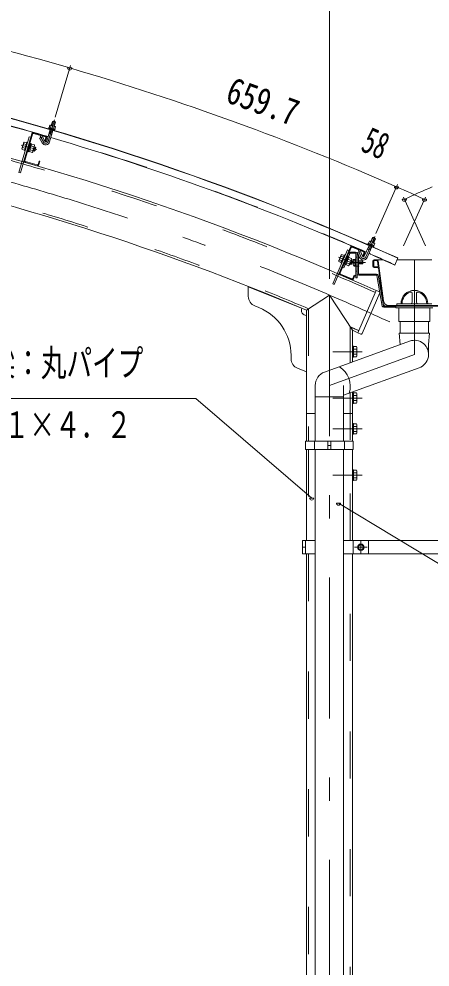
# Model space of a CAD drawing. Units: millimetres, scale not verified. Extents: x -31992 to 32005, y -14700 to 14700.
# Drawn here: x 19143 to 21937, y 4979 to 11425 of the extents above; entities that cross this region are included whole.
import ezdxf
from ezdxf.enums import TextEntityAlignment as Align

# ---------------------------------------------------------------- set-up
doc = ezdxf.new("R2010")
doc.units = ezdxf.units.MM
doc.header["$LTSCALE"] = 80
doc.linetypes.add('USER2', pattern=[10, 4, -6])
doc.linetypes.add('USER3', pattern=[24, 12, -5, 2, -5])
for name, color, linetype, lineweight in [('0-6_2-02BOLD', 7, 'Continuous', 18), ('0-7_2-12HIDDEN', 3, 'USER2', 18), ('0-8_2-22CENTER', 3, 'USER3', 18), ('0-9_2-42THIN', 4, 'Continuous', 18), ('0-A_2-52DIM', 3, 'Continuous', 18)]:
    doc.layers.add(name, color=color, linetype=linetype, lineweight=lineweight)
doc.styles.add('ＭＳ ゴシック', font='')
doc.styles.get('ＭＳ ゴシック').set_extended_font_data('MS Gothic')

msp = doc.modelspace()

# ---------------------------------------------------------------- linework, layer by layer
at = {"layer": '0-6_2-02BOLD'}
for p, q in [((19356.08, 10703.44), (19389, 10693.81)), ((19362.46, 10701.57), (19370.47, 10728.94)), ((19374.81, 10731.33), (19370.47, 10728.94)), ((19390.63, 10723.05), (19370.47, 10728.94)), ((19388.25, 10727.39), (19374.81, 10731.33)), ((19382.62, 10695.67), (19390.63, 10723.05)), ((19390.63, 10723.05), (19388.25, 10727.39)), ((19229.43, 10644.14), (19153.82, 10378.9)), ((19234.81, 10642.6), (19183.38, 10462.19)), ((19241.73, 10646.45), (19321.17, 10623.81)), ((19243.27, 10651.84), (19322.7, 10629.19)), ((19331.4, 10595.34), (19354.01, 10672.68)), ((19346.63, 10687.97), (19345.16, 10682.92)), ((19345.16, 10682.92), (19387.15, 10670.65)), ((19346.76, 10682.46), (19345.19, 10677.08)), ((19345.19, 10677.08), (19383.97, 10665.74)), ((19346.77, 10647.91), (19366.93, 10642.02)), ((19351.55, 10589.45), (19374.17, 10666.78)), ((19362.35, 10699.76), (19357.93, 10684.66)), ((19381.74, 10694.09), (19377.33, 10678.99)), ((19385.55, 10671.11), (19383.97, 10665.74)), ((19391.44, 10691.25), (19387.02, 10676.15)), ((19389, 10693.81), (19391.44, 10691.25)), ((19212.13, 10624.32), (19143.05, 10381.98)), ((19174.99, 10575.78), (19191.16, 10571.17)), ((19175.09, 10585.02), (19178.59, 10588.41)), ((19178.59, 10588.41), (19194.76, 10583.8)), ((19195.71, 10587.15), (19179.4, 10529.93)), ((19195.71, 10587.15), (19201.1, 10585.61)), ((19222.91, 10621.25), (19212.13, 10624.32)), ((19228.7, 10575.2), (19213.73, 10522.69)), ((19222.64, 10579.47), (19217.26, 10581.01)), ((19221.96, 10577.11), (19228.7, 10575.2)), ((19247.95, 10568.64), (19228.42, 10574.2)), ((19301.73, 10624.63), (19283.3, 10614.55)), ((19300.11, 10583.85), (19283.3, 10614.55)), ((19318.53, 10593.93), (19301.73, 10624.63)), ((19325.02, 10616.89), (19318.49, 10594)), ((19318.49, 10594), (19323.88, 10592.46)), ((19330.41, 10615.35), (19323.88, 10592.46)), ((19167.79, 10550.52), (19183.96, 10545.91)), ((19179.4, 10529.93), (19184.79, 10528.39)), ((19207, 10524.61), (19213.73, 10522.69)), ((19221.22, 10548.94), (19212.56, 10544.13)), ((19214.48, 10550.86), (19223.14, 10555.68)), ((19237.15, 10530.74), (19217.61, 10536.31)), ((19244.35, 10556), (19224.82, 10561.57)), ((19245.99, 10527.32), (19239.26, 10529.24)), ((19253.66, 10554.25), (19245.99, 10527.32)), ((19252.48, 10530.93), (19245.99, 10527.32)), ((19253.66, 10554.25), (19246.93, 10556.17)), ((19249.14, 10563.91), (19247.95, 10568.64)), ((19252.48, 10530.93), (19257.27, 10547.76)), ((19253.66, 10554.25), (19257.27, 10547.76)), ((19185.7, 10449.88), (19265.13, 10427.24)), ((19187.23, 10455.27), (19266.67, 10432.62)), ((19280.11, 10459.36), (19273.59, 10436.47)), ((19143.05, 10381.98), (19153.82, 10378.9)), ((21534.52, 9912.68), (21545.98, 9938.81)), ((21550.59, 9940.61), (21545.98, 9938.81)), ((21563.41, 9934.98), (21550.59, 9940.61)), ((21565.21, 9930.37), (21563.41, 9934.98)), ((21395.2, 9872.82), (21286.14, 9619.51)), ((21400.35, 9870.61), (21326.16, 9698.3)), ((21407.71, 9873.54), (21483.57, 9840.88)), ((21409.92, 9878.68), (21485.79, 9846.02)), ((21490.05, 9811.32), (21522.43, 9885.12)), ((21509.29, 9802.89), (21541.65, 9876.68)), ((21517.07, 9901.23), (21557.13, 9883.65)), ((21534.17, 9910.91), (21527.85, 9896.5)), ((21528.43, 9915.36), (21559.84, 9901.58)), ((21552.67, 9902.79), (21546.35, 9888.38)), ((21553.5, 9879.52), (21551.25, 9874.39)), ((21557.13, 9883.65), (21555.03, 9878.85)), ((21561.93, 9898.73), (21555.61, 9884.33)), ((21559.84, 9901.58), (21561.93, 9898.73)), ((21354.45, 9820.64), (21330.92, 9765.99)), ((21332.43, 9812.03), (21347.87, 9805.38)), ((21333.72, 9821.18), (21337.63, 9824.09)), ((21337.63, 9824.09), (21353.07, 9817.45)), ((21354.45, 9820.64), (21359.59, 9818.43)), ((21380.16, 9809.57), (21356.63, 9754.92)), ((21385.63, 9804.55), (21364.03, 9754.4)), ((21380.16, 9809.57), (21375.02, 9811.78)), ((21379.19, 9807.32), (21385.63, 9804.55)), ((21391.76, 9830.32), (21381.45, 9806.35)), ((21403.88, 9795.57), (21385.22, 9803.6)), ((21394.01, 9839.85), (21430.86, 9839.85)), ((21394.01, 9831.8), (21430.86, 9831.8)), ((21433.31, 9829.35), (21433.31, 9664.85)), ((21441.36, 9664.85), (21441.36, 9829.35)), ((21449.41, 9822.35), (21441.36, 9822.35)), ((21457.56, 9803.95), (21444.83, 9836.56)), ((21449.41, 9692.97), (21449.41, 9822.35)), ((21486.5, 9833.52), (21477.09, 9811.66)), ((21477.09, 9811.66), (21482.23, 9809.44)), ((21491.65, 9831.3), (21482.23, 9809.44)), ((21512.06, 9861.49), (21531.29, 9853.05)), ((21718.14, 9799.92), (21696.51, 9752.09)), ((21322.04, 9787.9), (21337.49, 9781.25)), ((21330.92, 9765.99), (21336.06, 9763.78)), ((21342.5, 9736.24), (21349.89, 9733.05)), ((21359.85, 9756.2), (21349.89, 9733.05)), ((21356.63, 9754.92), (21351.49, 9757.13)), ((21357.6, 9757.17), (21364.03, 9754.4)), ((21374.83, 9779.47), (21365.63, 9775.81)), ((21368.4, 9782.24), (21377.6, 9785.91)), ((21388.29, 9759.38), (21369.64, 9767.41)), ((21398.68, 9783.5), (21380.02, 9791.54)), ((21404.44, 9790.73), (21387.01, 9750.23)), ((21407.69, 9780.57), (21396.62, 9754.85)), ((21407.69, 9780.57), (21401.26, 9783.34)), ((21403.51, 9757.6), (21410.44, 9773.67)), ((21404.44, 9790.73), (21403.88, 9795.57)), ((21407.69, 9780.57), (21410.44, 9773.67)), ((21413.71, 9787), (21415.48, 9790.05)), ((21415.48, 9790.05), (21427.71, 9790.05)), ((21415.48, 9779.95), (21427.71, 9779.95)), ((21415.48, 9759.74), (21427.71, 9759.74)), ((21427.71, 9791.72), (21427.71, 9747.97)), ((21427.71, 9791.72), (21433.31, 9791.72)), ((21427.71, 9747.97), (21433.31, 9747.97)), ((21476.71, 9780.35), (21449.41, 9780.35)), ((21476.71, 9780.34), (21480.21, 9776.85)), ((21476.71, 9780.34), (21476.71, 9759.35)), ((21480.21, 9762.85), (21480.21, 9776.85)), ((21548.62, 9743.72), (21548.62, 9778.72)), ((21553.87, 9743.72), (21553.87, 9778.72)), ((21617.75, 9787.47), (21557.37, 9787.47)), ((21575.96, 9782.22), (21557.37, 9782.22)), ((21580.63, 9740.22), (21557.37, 9740.22)), ((21557.37, 9734.97), (21582.26, 9734.97)), ((21584.1, 9744.19), (21579.43, 9779.19)), ((21620.91, 9508.09), (21584.63, 9779.88)), ((21712.51, 9787.47), (21948.23, 9787.47)), ((21326.87, 9685.8), (21402.74, 9653.14)), ((21329.09, 9690.95), (21404.96, 9658.28)), ((21421.73, 9683.07), (21412.32, 9661.21)), ((21426.87, 9680.85), (21417.46, 9658.99)), ((21421.73, 9683.07), (21426.87, 9680.85)), ((21451.86, 9690.52), (21573.7, 9690.52)), ((21451.86, 9682.47), (21573.7, 9682.47)), ((21612.18, 9472.52), (21575.42, 9681.03)), ((21583.35, 9682.42), (21620.11, 9473.92)), ((21618.34, 9487.66), (21585.73, 9731.93)), ((21441.36, 9664.85), (21433.31, 9664.85)), ((20701.74, 9604.7), (21096.94, 9444.93)), ((20701.74, 9604.7), (20701.74, 9538.65)), ((21252.87, 9547.9), (21096.94, 9444.93)), ((21408.79, 9309.27), (21252.87, 9547.9)), ((21571.44, 9579.82), (21446.91, 9290.48)), ((21594.39, 9562.32), (21475.4, 9285.84)), ((21571.44, 9579.82), (21590.73, 9571.52)), ((21816.37, 9499.42), (21816.37, 9558.21)), ((21844.37, 9499.42), (21844.37, 9558.21)), ((21655.6, 9477.72), (22005.13, 9477.72)), ((21711.37, 9488.92), (21949.37, 9488.92)), ((21711.37, 9488.92), (21711.37, 9478.42)), ((20745.5, 9473.76), (20773.12, 9462.59)), ((21096.94, 9444.93), (21096.94, 8553.9)), ((21621.83, 9472.47), (22038.9, 9472.47)), ((21621.83, 9464.42), (21704.37, 9464.42)), ((21935.37, 9461.97), (21935.37, 9367.47)), ((21734.1, 9367.47), (21734.1, 9288.31)), ((21926.62, 9367.47), (21926.62, 9288.31)), ((21408.79, 9309.27), (21408.79, 9092.88)), ((21446.91, 9290.48), (21466.2, 9282.18)), ((21727.11, 9288.31), (21933.61, 9288.31)), ((21727.11, 9288.31), (21734.12, 9211.31)), ((21926.62, 9211.34), (21933.61, 9288.31)), ((21219.95, 9024.14), (21797.45, 9234.36)), ((21415.8, 9199.65), (21408.79, 9199.65)), ((21415.8, 9199.65), (21415.8, 9126.15)), ((21437.13, 9197.26), (21415.8, 9197.26)), ((21437.13, 9180.08), (21415.8, 9180.08)), ((21440.29, 9191.78), (21437.13, 9197.26)), ((21926.62, 9143.91), (21926.62, 9211.34)), ((20991.94, 9138.1), (20991.94, 9114.58)), ((21415.8, 9126.15), (21408.79, 9126.15)), ((21437.13, 9145.72), (21415.8, 9145.72)), ((21035.71, 9049.69), (21096.94, 9024.93)), ((21349.11, 8866.34), (21863.3, 9053.47)), ((21156.61, 8553.91), (21156.61, 8933.7)), ((21349.11, 8933.7), (21349.11, 8553.91)), ((21156.59, 8855.13), (21349.11, 8855.13)), ((21408.79, 8888.06), (21408.79, 8553.9)), ((21415.8, 8884.65), (21408.79, 8884.65)), ((21415.8, 8884.65), (21415.8, 8811.15)), ((21437.13, 8882.26), (21415.8, 8882.26)), ((21437.13, 8865.08), (21415.8, 8865.08)), ((21440.29, 8876.78), (21437.13, 8882.26)), ((21415.8, 8811.15), (21408.79, 8811.15)), ((21437.13, 8830.73), (21415.8, 8830.73)), ((21096.94, 8742.9), (21156.61, 8742.9)), ((21349.11, 8742.9), (21408.79, 8742.9)), ((21437.13, 8672.26), (21415.8, 8672.26)), ((21437.13, 8655.08), (21415.8, 8655.08)), ((21440.29, 8666.78), (21437.13, 8672.26)), ((21440.29, 8609.03), (21440.29, 8666.78)), ((21415.8, 8601.15), (21408.79, 8601.15)), ((21437.13, 8620.73), (21415.8, 8620.73)), ((21091.35, 8553.9), (21414.4, 8553.9)), ((21091.35, 8553.9), (21091.35, 8497.9)), ((21151.01, 8553.9), (21151.01, 8497.9)), ((21242.19, 8553.9), (21242.19, 8497.9)), ((21242.19, 8525.9), (21263.55, 8525.9)), ((21263.55, 8553.9), (21263.55, 8497.9)), ((21354.69, 8553.9), (21354.69, 8497.9)), ((21414.4, 8553.9), (21414.4, 8497.9)), ((21091.35, 8497.9), (21414.4, 8497.9)), ((21096.94, 8497.9), (21096.94, 7878.4)), ((21156.61, 8497.9), (21156.61, 2260.9)), ((21349.14, 2260.9), (21349.14, 8497.9)), ((21408.79, 7878.4), (21408.79, 8497.9)), ((21415.8, 8359.65), (21408.79, 8359.65)), ((21415.8, 8286.15), (21415.8, 8359.65)), ((21437.13, 8340.08), (21415.8, 8340.08)), ((21415.8, 8286.15), (21408.79, 8286.15)), ((21437.13, 8305.73), (21415.8, 8305.73)), ((21437.13, 8288.55), (21415.8, 8288.55)), ((21440.29, 8294.03), (21437.13, 8288.55)), ((21070, 7878.4), (21156.61, 7878.4)), ((21091.35, 7878.4), (21091.35, 7787.41)), ((22590.73, 7878.4), (21349.14, 7878.4)), ((21414.4, 7878.4), (21414.4, 7787.41)), ((21519.4, 7878.4), (21519.4, 7787.41)), ((21070, 7832.91), (21091.35, 7832.91)), ((21448.96, 7843.01), (21466.46, 7853.12)), ((21448.96, 7843.01), (21448.96, 7822.81)), ((21466.46, 7853.12), (21483.96, 7843.01)), ((21483.96, 7843.01), (21483.96, 7822.81)), ((21096.94, 7787.41), (21096.94, 2260.9)), ((21408.79, 2260.9), (21408.79, 7787.41))]:
    msp.add_line(p, q, dxfattribs=at)
for points in [[(19356.08, 10703.44), (19352.65, 10702.6), (19348.23, 10687.5)], [(19346.63, 10687.97), (19388.62, 10675.68), (19387.15, 10670.65)], [(19175.09, 10585.02), (19163, 10542.61), (19164.19, 10537.89), (19180.35, 10533.28)], [(19222.64, 10579.47), (19206.33, 10522.25), (19200.94, 10523.79)], [(19249.14, 10563.91), (19237.05, 10521.5), (19233.55, 10518.11), (19214.02, 10523.68)], [(19280.11, 10459.36), (19285.5, 10457.83), (19278.98, 10434.94)], [(21553.75, 9904.25), (21565.21, 9930.37), (21545.98, 9938.81)], [(21516.49, 9895.75), (21514.24, 9890.62), (21551.25, 9874.39)], [(21517.07, 9901.23), (21514.96, 9896.42), (21555.03, 9878.85)], [(21528.43, 9915.36), (21524.92, 9914.97), (21518.59, 9900.56)], [(21385.79, 9850.97), (21375.5, 9855.4), (21275.85, 9623.93), (21286.14, 9619.51)], [(21333.72, 9821.18), (21316.28, 9780.67), (21316.85, 9775.84), (21332.29, 9769.18)], [(21477.12, 9811.59), (21464.4, 9844.19), (21444.83, 9836.56)], [(21387.01, 9750.23), (21383.1, 9747.31), (21364.44, 9755.34)], [(21403.51, 9757.6), (21396.62, 9754.85), (21390.19, 9757.62)], [(21413.71, 9787), (21413.71, 9752.7), (21415.48, 9749.64), (21427.71, 9749.64)], [(21480.21, 9762.85), (21476.71, 9759.35), (21449.41, 9759.35)], [(21704.37, 9472.47), (21704.37, 9461.97), (21956.37, 9461.97)], [(21725.37, 9461.97), (21725.37, 9367.47), (21935.37, 9367.47)], [(21440.29, 9191.78), (21440.29, 9134.03), (21437.13, 9128.55), (21415.8, 9128.55)], [(21440.29, 8876.78), (21440.29, 8819.03), (21437.13, 8813.55), (21415.8, 8813.55)], [(21415.8, 8601.15), (21415.8, 8674.65), (21408.79, 8674.65)], [(21440.29, 8609.03), (21437.13, 8603.55), (21415.8, 8603.55)], [(21440.29, 8294.03), (21440.29, 8351.78), (21437.13, 8357.26), (21415.8, 8357.26)], [(21070, 7878.4), (21070, 7787.41), (21156.61, 7787.41)], [(22590.73, 7878.4), (22590.73, 7787.41), (21349.14, 7787.41)], [(21448.96, 7822.81), (21466.46, 7812.69), (21483.96, 7822.81)]]:
    msp.add_lwpolyline(points, dxfattribs=at)
for radius in [21.88, 17.15]:
    msp.add_circle((21466.46, 7832.91), radius, dxfattribs=at)
for centre, radius, start, end in [((14334.56, -6526.52), 17916.67, 65.66528, 89.30167), ((14334.56, -6526.52), 17918.42, 65.66528, 89.30167), ((14334.56, -6526.52), 17655.92, 65.80466, 88.854), ((14334.56, -6526.52), 17865.92, 73.73062, 81.04594), ((14334.56, -6526.52), 17344.08, 67.05199, 88.16655), ((19355.72, 10695.09), 8.11, 35.1655, 73.69695), ((19240.2, 10641.07), 11.2, 74.08865, 164.08865), ((19240.2, 10641.07), 5.6, 74.08865, 164.08865), ((19364.18, 10670.03), 29.79, 53.86781, 93.52827), ((19384.81, 10686.59), 8.11, 73.69695, 112.24318), ((19204.25, 10553.78), 36.61, 143.06325, 185.11406), ((19184.12, 10580.01), 10.07, 164.08865, 204.81548), ((19324.67, 10597.29), 28, 208.69695, 343.72301), ((19324.67, 10597.29), 7, 208.69695, 343.74908), ((19319.64, 10618.42), 5.6, 344.08865, 74.08865), ((19319.64, 10618.42), 11.2, 344.08865, 74.08865), ((14334.56, -6526.52), 17865.92, 66.34795, 73.66327), ((19173.32, 10542.11), 10.07, 123.36183, 164.08865), ((19207.88, 10552.74), 36.61, 323.06325, 5.11406), ((19228.01, 10526.51), 10.07, 344.08865, 24.81548), ((19238.82, 10564.41), 10.07, 303.36183, 344.08865), ((19188.77, 10460.66), 11.2, 164.08865, 254.08865), ((19188.77, 10460.66), 5.6, 164.08865, 254.08865), ((19268.2, 10438.01), 11.2, 254.08865, 344.08865), ((19268.2, 10438.01), 5.6, 254.08865, 344.08865), ((21405.49, 9868.4), 11.2, 66.70598, 156.70598), ((21405.49, 9868.4), 5.6, 66.70598, 156.70598), ((21526.99, 9907.13), 8.11, 27.78282, 66.31427), ((21532.16, 9881.19), 29.79, 46.48515, 86.1456), ((21554.76, 9894.96), 8.11, 66.31427, 104.8605), ((21358.63, 9786.45), 36.61, 135.68057, 177.73138), ((21342.04, 9815.04), 10.07, 156.70598, 197.4328), ((21394.01, 9829.35), 10.5, 90, 156.70663), ((21394.01, 9829.35), 2.45, 90, 156.7186), ((21430.86, 9829.35), 10.5, 0, 90), ((21430.86, 9829.35), 2.45, 0, 90), ((21483.64, 9814.13), 28, 201.31427, 336.34033), ((21483.64, 9814.13), 7, 201.31427, 336.36641), ((21481.36, 9835.73), 5.6, 336.70598, 66.70598), ((21481.36, 9835.73), 11.2, 336.70598, 66.70598), ((14334.56, -6526.52), 17865.92, 65.66528, 66.28061), ((21326.45, 9778.85), 10.07, 115.97916, 156.70598), ((21378.69, 9756.36), 10.07, 336.70598, 17.4328), ((21362.1, 9784.96), 36.61, 315.68057, 357.73138), ((21394.27, 9792.55), 10.07, 295.97916, 336.70598), ((21421.82, 9785), 8.11, 180, 218.53142), ((21443.5, 9769.85), 29.79, 160.16866, 199.8291), ((21421.82, 9754.69), 8.11, 141.45375, 180), ((21557.37, 9778.72), 8.75, 90, 180), ((21557.37, 9743.72), 8.75, 180, 270), ((21557.37, 9778.72), 3.5, 90, 180), ((21557.37, 9743.72), 3.5, 180, 270), ((21575.96, 9778.72), 8.75, 7.60199, 90), ((21575.96, 9778.72), 3.5, 7.60419, 90), ((21580.63, 9743.72), 3.5, 270, 7.60158), ((21582.26, 9731.47), 3.5, 7.60419, 90), ((21331.3, 9696.09), 11.2, 156.70598, 246.70598), ((21331.3, 9696.09), 5.6, 156.70598, 246.70598), ((21451.86, 9692.97), 10.5, 180, 270), ((21451.86, 9692.97), 2.45, 180, 270), ((21573.7, 9680.72), 9.8, 10.00009, 90), ((21573.7, 9680.72), 1.75, 10.00024, 90), ((21407.17, 9663.42), 11.2, 246.70598, 336.70598), ((21407.17, 9663.42), 5.6, 246.70598, 336.70598), ((21587.96, 9565.09), 7, 336.71333, 66.71333), ((21830.37, 9488.92), 91, 0, 180), ((21830.37, 9488.92), 84, 109.47118, 180), ((21805.87, 9558.21), 10.5, 0, 109.47488), ((21854.87, 9558.21), 10.5, 70.52512, 180), ((21830.37, 9488.92), 84, 0, 70.52882), ((20771.73, 9538.65), 70, 180, 247.98738), ((21635.68, 9489.97), 17.5, 187.60313, 270), ((21655.6, 9512.72), 35, 187.60286, 270), ((21805.87, 9499.42), 10.5, 270, 0), ((21854.87, 9499.42), 10.5, 180, 270), ((20641.94, 9138.1), 350, 0, 67.98738), ((21096.94, 9444.93), 35, 157.98738, 270), ((21621.83, 9474.22), 9.8, 189.99997, 270), ((21621.83, 9474.22), 1.75, 190.00024, 270), ((14334.56, -6526.52), 17344.08, 65.78831, 65.92853), ((21468.96, 9288.61), 7, 246.71333, 336.71333), ((21830.38, 9143.91), 96.25, 289.99896, 110.00061), ((21427.05, 9188.67), 13.24, 319.57169, 0), ((21392.07, 9162.9), 48.23, 339.1357, 20.8643), ((21061.94, 9114.58), 70, 180, 247.98738), ((21427.05, 9137.13), 13.24, 0, 40.43115), ((21239.57, 8928.88), 154.95, 341.60916, 58.39587), ((21252.87, 8933.7), 96.25, 110.0018, 180), ((21427.05, 8873.67), 13.24, 319.57169, 0), ((21392.07, 8847.9), 48.23, 339.1357, 20.8643), ((21427.05, 8822.14), 13.24, 0, 40.43115), ((21427.05, 8663.67), 13.24, 319.56883, 0), ((21392.07, 8637.9), 48.23, 339.13568, 20.86429), ((21427.05, 8612.13), 13.24, 0, 40.4283), ((21427.05, 8348.67), 13.24, 319.56883, 0), ((21392.07, 8322.9), 48.23, 339.13568, 20.86429), ((21427.05, 8297.14), 13.24, 0, 40.4283)]:
    msp.add_arc(centre, radius, start, end, dxfattribs=at)
at = {"layer": '0-7_2-12HIDDEN'}
for p, q in [((21441.36, 9804.85), (21433.31, 9804.85)), ((21441.36, 9710.35), (21433.31, 9710.35)), ((21111.64, 9454.66), (21111.64, 8553.9)), ((21394.09, 9331.92), (21394.09, 9087.53)), ((21394.09, 8882.72), (21394.09, 8553.9)), ((21111.64, 8497.9), (21111.64, 7878.4)), ((21394.09, 7878.4), (21394.09, 8497.9)), ((21111.64, 7787.41), (21111.64, 2260.9)), ((21394.09, 2260.9), (21394.09, 7787.41))]:
    msp.add_line(p, q, dxfattribs=at)
for radius, start, end in [(17641.22, 65.80389, 88.854), (17867.67, 73.73062, 81.04594), (17358.77, 67.01984, 88.21622), (17867.67, 66.34795, 73.66328), (17867.67, 65.66528, 66.28061), (17358.77, 65.78909, 66.00333)]:
    msp.add_arc((14334.56, -6526.52), radius, start, end, dxfattribs=at)
at = {"layer": '0-8_2-22CENTER'}
for p, q in [((19384.23, 10738.6), (19341.47, 10592.38)), ((19287.47, 10628.8), (19309.32, 10588.89)), ((19264.97, 10536.47), (19158.95, 10566.69)), ((21560.87, 9946.61), (21499.66, 9807.1)), ((21315.36, 9805.08), (21416.62, 9761.48)), ((21450.8, 9850.16), (21467.34, 9807.77)), ((21497.71, 9769.85), (21396.21, 9769.85)), ((21455.36, 9745.35), (21419.31, 9745.35)), ((21830.37, 9786.67), (21830.37, 9143.91)), ((21252.87, 9547.9), (21252.87, -1827.1)), ((21475.29, 9162.9), (21275.79, 9162.9)), ((21252.87, 8933.7), (21830.37, 9143.91)), ((21475.29, 8847.9), (21275.79, 8847.9)), ((21475.29, 8637.9), (21275.79, 8637.9)), ((21475.29, 8322.9), (21275.79, 8322.9)), ((21466.46, 7876.65), (21466.46, 7789.16)), ((21422.71, 7832.91), (21510.22, 7832.91))]:
    msp.add_line(p, q, dxfattribs=at)
for centre, radius, start, end in [((14334.56, -6526.52), 17500, 65.24121, 90), ((19324.67, 10597.29), 17.5, 208.69695, 343.69695), ((21483.64, 9814.13), 17.5, 201.31427, 336.31427)]:
    msp.add_arc(centre, radius, start, end, dxfattribs=at)
at = {"layer": '0-9_2-42THIN'}
for p, q in [((19365.15, 10700.78), (19373.94, 10730.85)), ((19379.93, 10696.46), (19388.73, 10726.52)), ((19364.24, 10642.8), (19371.48, 10667.57)), ((19365.56, 10637.36), (19364.24, 10642.8)), ((19240.21, 10532.61), (19250.32, 10529.73)), ((19245.98, 10552.8), (19256.07, 10549.92)), ((21537.08, 9911.56), (21549.67, 9940.24)), ((21551.18, 9905.38), (21563.77, 9934.06)), ((21528.73, 9854.18), (21539.09, 9877.81)), ((21529.34, 9848.61), (21528.73, 9854.18)), ((21391.57, 9760.83), (21401.22, 9756.68)), ((21399.88, 9780.12), (21409.52, 9775.97)), ((21478.81, 9778.25), (21449.41, 9778.25)), ((21478.81, 9761.45), (21449.41, 9761.45))]:
    msp.add_line(p, q, dxfattribs=at)
for points in [[(19345.41, 10643.26), (19349.45, 10647.13), (19356.7, 10671.89)], [(21510.11, 9857.05), (21514.63, 9860.37), (21524.99, 9883.99)]]:
    msp.add_lwpolyline(points, dxfattribs=at)
at = {"layer": '0-A_2-52DIM'}
for p, q in [((21252.87, 9657.93), (21252.87, 12365.45)), ((19492.23, 11107.86), (19389.99, 10758.29)), ((19501.6, 11092.03), (19473.6, 11092.03)), ((21569.11, 9965.4), (21715.42, 10298.93)), ((21722.79, 10283.83), (21694.79, 10283.83)), ((21776.02, 10199.23), (21748.02, 10199.23)), ((21755.22, 10214.25), (21905.3, 9882.4)), ((21905.52, 10214.25), (21755.45, 9882.4)), ((21912.73, 10199.23), (21884.73, 10199.23)), ((18385.47, 8845.48), (20345.47, 8845.48)), ((20345.47, 8845.48), (21132.43, 8167.82)), ((21146.43, 8167.82), (21118.43, 8167.82)), ((21328.33, 8133), (21300.33, 8133)), ((23145.73, 7026.09), (21314.33, 8133))]:
    msp.add_line(p, q, dxfattribs=at)
for centre, radius, start, end in [((14334.53, -6526.64), 18356.79, 73.69698, 81.07959), ((19487.6, 11092.03), 14, 180, 0), ((14334.58, -6526.48), 18356.62, 66.31429, 73.69698), ((21708.79, 10283.83), 14, 180, 0), ((14333.62, -6528.68), 18359.03, 65.66539, 66.31429), ((29327.13, -6528.68), 18359.03, 113.68571, 114.33461), ((21762.02, 10199.23), 14, 180, 0), ((21898.73, 10199.23), 14, 180, 0), ((21132.43, 8167.82), 14, 180, 0), ((21314.33, 8133), 14, 180, 0)]:
    msp.add_arc(centre, radius, start, end, dxfattribs=at)

# ---------------------------------------------------------------- texts
at = {"layer": '0-A_2-52DIM', "color": 7, "style": 'ＭＳ ゴシック'}
for s, rotation, width, p in [('659.7', 340.006, 0.8, (20518.34, 10813.38)), ('58', 335.989, 0.65, (21435.53, 10482.18))]:
    msp.add_text(s, height=182.3, rotation=rotation, dxfattribs=dict(at, width=width)).set_placement(p, align=Align.BOTTOM_LEFT)
at = {"layer": '0-A_2-52DIM', "color": 7, "style": 'ＭＳ ゴシック', "width": 0.7}
for s, p in [('柱・梁：丸パイプ', (18595.47, 8940.36)), ('φ８９．１×４．２', (18385.47, 8520.35))]:
    msp.add_text(s, height=182.3, dxfattribs=at).set_placement(p, align=Align.BOTTOM_LEFT)

doc.saveas('drawing.dxf')
